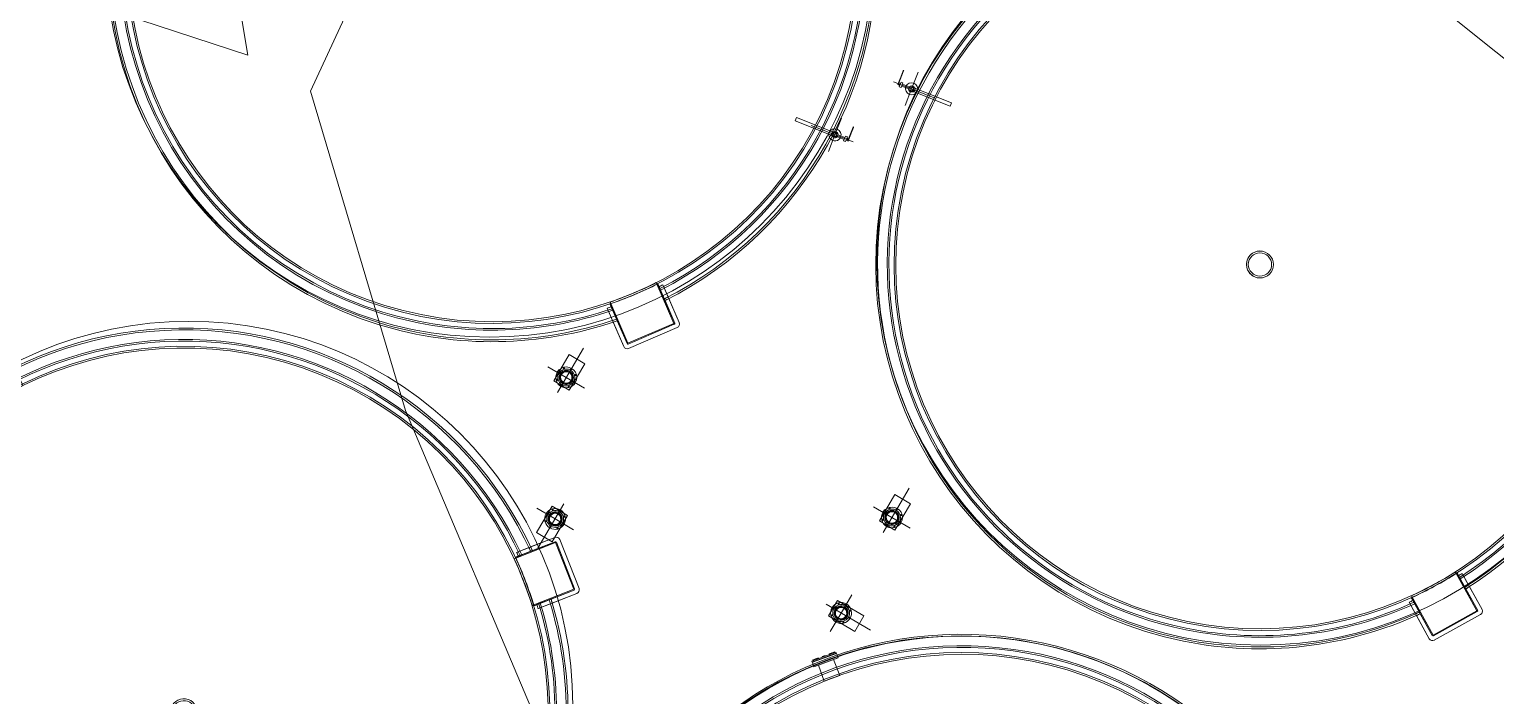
# Model space of a CAD drawing. Header units: metres. Extents: x -207 to 292, y -187 to 169.
# Drawn here: x -36 to -16.34, y -5.9 to 3.03 of the extents above; entities that cross this region are included whole.
import ezdxf

# ---------------------------------------------------------------- set-up
doc = ezdxf.new("R2010")
doc.units = ezdxf.units.M
for name, color, linetype, lineweight in [('C-TOPO-MAJR', 7, 'Continuous', 35), ('C-TOPO-MINR', 7, 'Continuous', 9), ('EQUIPOS PIS', 7, 'Continuous', 9), ('P-SANR-FIXT', 7, 'Continuous', 9)]:
    doc.layers.add(name, color=color, linetype=linetype, lineweight=lineweight)
doc.layers.add('PR10-ARQ-PL-001-Emplazamiento-C-1_dwg', color=7, linetype='Continuous', lineweight=9, true_color=0x767676)

# ---------------------------------------------------------------- blocks, each defined once
blk = doc.blocks.new('M_Estanque-Terraza - M_Estanque-Terraza-2331352-PLANTA EMPLAZAMIENTO ACTUALIZADO')
at = {"layer": 'P-SANR-FIXT'}
for p, q in [((-4.04, -2.86), (-4.466, -3.222)), ((-4.466, -3.222), (-4.04, -2.86)), ((-4.04, -2.86), (-4.466, -3.222)), ((-4.466, -3.222), (-4.04, -2.86)), ((-4.415, -3.253), (-3.976, -2.879)), ((-4.415, -3.253), (-4.007, -2.906)), ((-4.007, -2.906), (-4.415, -3.253)), ((-4.415, -3.253), (-4.007, -2.906)), ((-4.007, -2.906), (-4.415, -3.253)), ((-3.95, -2.873), (-4.407, -3.262)), ((-4.407, -3.262), (-3.967, -2.887)), ((-4.04, -2.86), (-4.175, -2.975)), ((-4.175, -2.975), (-4.04, -2.86)), ((-4.044, -2.937), (-4.161, -3.037)), ((-3.974, -2.877), (-4.142, -3.021)), ((-4.142, -3.021), (-4.007, -2.906)), ((-4.007, -2.906), (-4.142, -3.021)), ((-4.142, -3.021), (-4.027, -2.922)), ((-4.194, -2.991), (-4.466, -3.222)), ((-4.466, -3.222), (-4.194, -2.991)), ((-4.161, -3.037), (-4.415, -3.253)), ((-4.161, -3.037), (-4.415, -3.253)), ((-4.415, -3.253), (-4.161, -3.037)), ((-4.471, -3.292), (-4.012, -3.832)), ((-4.012, -3.832), (-4.471, -3.292)), ((-4.471, -3.292), (-4.012, -3.832)), ((-4.012, -3.832), (-4.471, -3.292)), ((-4.471, -3.292), (-4.012, -3.832)), ((-4.012, -3.832), (-4.471, -3.292)), ((-3.981, -3.781), (-4.416, -3.27)), ((-4.416, -3.27), (-3.981, -3.781)), ((-3.981, -3.781), (-4.416, -3.27)), ((-4.416, -3.27), (-3.981, -3.781)), ((-4.416, -3.27), (-3.981, -3.781)), ((-3.981, -3.781), (-4.416, -3.27)), ((-4.416, -3.27), (-3.981, -3.781)), ((-3.981, -3.781), (-4.416, -3.27)), ((-3.972, -3.773), (-4.407, -3.262)), ((-4.407, -3.262), (-3.972, -3.773)), ((3.617, -3.281), (3.462, -3.441)), ((3.617, -3.281), (3.462, -3.441)), ((3.541, -3.362), (3.617, -3.281)), ((3.779, -3.443), (3.617, -3.281)), ((-3.972, -3.773), (-3.519, -3.388)), ((-3.536, -3.402), (-3.972, -3.773)), ((-3.529, -3.412), (-3.964, -3.783)), ((-3.56, -3.439), (-3.964, -3.783)), ((-3.964, -3.783), (-3.56, -3.439)), ((-3.56, -3.439), (-3.964, -3.783)), ((-3.964, -3.783), (-3.56, -3.439)), ((-3.941, -3.837), (-3.521, -3.479)), ((-3.521, -3.479), (-3.941, -3.837)), ((-3.941, -3.837), (-3.521, -3.479)), ((-3.521, -3.479), (-3.941, -3.837)), ((-3.714, -3.57), (-3.597, -3.47)), ((-3.695, -3.554), (-3.527, -3.411)), ((-3.695, -3.554), (-3.56, -3.439)), ((-3.56, -3.439), (-3.695, -3.554)), ((-3.58, -3.455), (-3.695, -3.554)), ((-3.656, -3.594), (-3.521, -3.479)), ((-3.521, -3.479), (-3.656, -3.594)), ((3.462, -3.441), (3.541, -3.362)), ((3.462, -3.441), (3.63, -3.597)), ((3.826, -3.397), (3.586, -3.645)), ((3.826, -3.397), (3.586, -3.645)), ((3.779, -3.443), (3.63, -3.597)), ((3.779, -3.443), (3.63, -3.597)), ((3.87, -3.441), (3.631, -3.688)), ((3.87, -3.441), (3.631, -3.688)), ((3.634, -3.691), (3.872, -3.444)), ((3.634, -3.691), (3.872, -3.444)), ((3.882, -3.453), (3.644, -3.699)), ((3.882, -3.453), (3.644, -3.699)), ((3.826, -3.397), (3.779, -3.443)), ((3.839, -3.497), (3.816, -3.521)), ((3.839, -3.497), (3.816, -3.521)), ((3.816, -3.521), (3.824, -3.529)), ((3.816, -3.521), (3.824, -3.529)), ((3.843, -3.492), (3.82, -3.517)), ((3.843, -3.492), (3.82, -3.517)), ((3.824, -3.529), (3.847, -3.504)), ((3.824, -3.529), (3.847, -3.504)), ((3.87, -3.441), (3.826, -3.397)), ((3.828, -3.525), (3.851, -3.5)), ((3.828, -3.525), (3.851, -3.5)), ((3.857, -3.478), (3.843, -3.492)), ((3.843, -3.492), (3.851, -3.5)), ((3.851, -3.5), (3.843, -3.492)), ((3.851, -3.5), (3.843, -3.492)), ((3.851, -3.5), (3.865, -3.486)), ((3.871, -3.464), (3.857, -3.478)), ((3.865, -3.486), (3.879, -3.471)), ((3.879, -3.471), (3.871, -3.464)), ((3.882, -3.453), (3.872, -3.444)), ((-3.964, -3.783), (-3.714, -3.57)), ((-3.714, -3.57), (-3.964, -3.783)), ((-3.964, -3.783), (-3.714, -3.57)), ((-3.941, -3.837), (-3.675, -3.61)), ((-3.675, -3.61), (-3.941, -3.837)), ((3.63, -3.597), (3.586, -3.645)), ((3.586, -3.645), (3.631, -3.688)), ((3.634, -3.691), (3.644, -3.699)), ((3.668, -3.674), (3.654, -3.689)), ((3.654, -3.689), (3.662, -3.696)), ((3.662, -3.696), (3.676, -3.682)), ((3.682, -3.66), (3.668, -3.674)), ((3.676, -3.682), (3.69, -3.668)), ((3.705, -3.635), (3.682, -3.66)), ((3.705, -3.635), (3.682, -3.66)), ((3.69, -3.668), (3.682, -3.66)), ((3.682, -3.66), (3.69, -3.668)), ((3.682, -3.66), (3.69, -3.668)), ((3.709, -3.631), (3.686, -3.656)), ((3.709, -3.631), (3.686, -3.656)), ((3.69, -3.668), (3.713, -3.643)), ((3.69, -3.668), (3.713, -3.643)), ((3.694, -3.663), (3.717, -3.639)), ((3.694, -3.663), (3.717, -3.639)), ((3.717, -3.639), (3.709, -3.631)), ((3.717, -3.639), (3.709, -3.631)), ((3.776, -3.562), (3.749, -3.591)), ((3.776, -3.562), (3.749, -3.591)), ((3.776, -3.562), (3.749, -3.591)), ((3.776, -3.562), (3.749, -3.591)), ((3.749, -3.591), (3.757, -3.598)), ((3.749, -3.591), (3.757, -3.598)), ((3.757, -3.598), (3.784, -3.569)), ((3.757, -3.598), (3.784, -3.569)), ((3.757, -3.598), (3.784, -3.569)), ((3.757, -3.598), (3.784, -3.569)), ((3.784, -3.569), (3.776, -3.562)), ((3.784, -3.569), (3.776, -3.562))]:
    blk.add_line(p, q, dxfattribs=at)
at = {"layer": 'P-SANR-FIXT', "flags": 128}
for points in [[(-3.976, -2.879), (-3.983, -2.885), (-3.991, -2.892), (-3.999, -2.898), (-4.006, -2.905), (-4.014, -2.911), (-4.021, -2.918), (-4.029, -2.924), (-4.037, -2.931), (-4.044, -2.937)], [(-4.027, -2.922), (-4.022, -2.918), (-4.016, -2.913), (-4.011, -2.909), (-4.006, -2.904), (-4.001, -2.9), (-3.995, -2.895), (-3.99, -2.891), (-3.985, -2.886), (-3.979, -2.882), (-3.974, -2.877)], [(-3.967, -2.887), (-3.962, -2.882), (-3.956, -2.878), (-3.95, -2.873)], [(-3.597, -3.47), (-3.59, -3.464), (-3.582, -3.457), (-3.574, -3.451), (-3.567, -3.444), (-3.559, -3.438), (-3.552, -3.431), (-3.544, -3.425), (-3.536, -3.418), (-3.529, -3.412)], [(-3.527, -3.411), (-3.533, -3.415), (-3.538, -3.42), (-3.543, -3.424), (-3.548, -3.429), (-3.554, -3.433), (-3.559, -3.438), (-3.564, -3.442), (-3.569, -3.446), (-3.575, -3.451), (-3.58, -3.455)], [(-3.519, -3.388), (-3.525, -3.392), (-3.53, -3.397), (-3.536, -3.402)]]:
    blk.add_lwpolyline(points, dxfattribs=at)
at = {"layer": 'P-SANR-FIXT'}
for centre, radius, start, end in [((0, 0), 5.152, 0, 180), ((0, 0), 5.152, 0, 180), ((0, 0), 5.127, 360, 180), ((0, 0), 5.127, 360, 180), ((0, 0), 4.998, 360, 180), ((0, 0), 4.976, 360, 180), ((0, 0), 4.906, 0, 180), ((0, 0), 4.883, 0, 180), ((0, 0), 5.152, 180, 216.1202), ((0, 0), 5.152, 180, 216.1202), ((0, 0), 5.127, 180, 216.0991), ((0, 0), 5.127, 180, 216.0991), ((0, 0), 4.998, 180, 215.9878), ((0, 0), 4.976, 180, 215.9675), ((0, 0), 4.906, 180, 0), ((0, 0), 4.883, 180, 0), ((0, 0), 5.152, 223.8638, 0), ((0, 0), 5.152, 223.8638, 0), ((0, 0), 5.127, 223.8805, 0), ((0, 0), 5.127, 223.8805, 0), ((0, 0), 4.998, 223.9693, 0), ((0, 0), 4.976, 223.9856, 360), ((0, 0), 0.181, 360, 180), ((0, 0), 0.181, 0, 180), ((0, 0), 0.181, 180, 360), ((0, 0), 0.181, 180, 0), ((0, 0), 0.156, 0, 180), ((0, 0), 0.156, 0, 180), ((0, 0), 0.156, 180, 0), ((0, 0), 0.156, 180, 0), ((0, 0), 4.95, 215.2893, 215.9444), ((0, 0), 4.95, 215.2893, 215.9444), ((0, 0), 4.95, 215.2893, 215.9444), ((0, 0), 4.95, 215.2893, 215.9444), ((0, 0), 4.95, 215.2893, 215.9444), ((0, 0), 4.95, 215.2893, 215.9444), ((0, 0), 4.908, 215.9062, 224.0344), ((0.035, 0.026), 4.95, 215.9127, 216.052), ((0, 0), 4.884, 216.0253, 223.911), ((0, 0), 5.152, 215.4908, 216.1202), ((0, 0), 5.152, 215.4908, 216.1202), ((0, 0), 5.127, 215.4667, 216.0991), ((0, 0), 5.127, 215.4667, 216.0991), ((-4.433, -3.26), 0.05, 130.4267, 220.4267), ((-4.433, -3.26), 0.05, 130.4267, 220.4267), ((-4.433, -3.26), 0.05, 130.4267, 220.4267), ((-4.433, -3.26), 0.05, 130.4267, 220.4267), ((-4.433, -3.26), 0.05, 130.4267, 220.4267), ((-4.433, -3.26), 0.05, 130.4267, 220.4267), ((-4.407, -3.262), 0.012, 130.4267, 220.4267), ((-4.407, -3.262), 0.012, 130.4267, 220.4267), ((-4.407, -3.262), 0.012, 130.4267, 220.4267), ((-4.407, -3.262), 0.012, 130.4267, 220.4267), ((-4.407, -3.262), 0.012, 130.4267, 220.4267), ((-4.407, -3.262), 0.012, 130.4267, 220.4267), ((-4.407, -3.262), 0.012, 130.4267, 220.4267), ((-4.407, -3.262), 0.012, 130.4267, 220.4267), ((0, 0), 4.95, 224.0039, 224.6583), ((0, 0), 4.95, 224.0039, 224.6583), ((0, 0), 4.95, 224.0039, 224.6583), ((0, 0), 4.95, 224.0039, 224.6583), ((0, 0), 4.95, 224.0039, 224.6583), ((0, 0), 4.95, 224.0039, 224.6583), ((0.035, 0.026), 4.95, 223.8331, 223.9723), ((0, 0), 5.152, 223.8638, 224.4924), ((0, 0), 5.152, 223.8638, 224.4924), ((0, 0), 5.127, 223.8805, 224.5122), ((0, 0), 5.127, 223.8805, 224.5122), ((-3.974, -3.799), 0.05, 220.4267, 310.4267), ((-3.974, -3.799), 0.05, 220.4267, 310.4267), ((-3.974, -3.799), 0.05, 220.4267, 310.4267), ((-3.974, -3.799), 0.05, 220.4267, 310.4267), ((-3.974, -3.799), 0.05, 220.4267, 310.4267), ((-3.974, -3.799), 0.05, 220.4267, 310.4267), ((-3.972, -3.773), 0.012, 220.4267, 310.4267), ((-3.972, -3.773), 0.012, 220.4267, 310.4267), ((-3.972, -3.773), 0.012, 220.4267, 310.4267), ((-3.972, -3.773), 0.012, 220.4267, 310.4267), ((-3.972, -3.773), 0.012, 220.4267, 310.4267), ((-3.972, -3.773), 0.012, 220.4267, 310.4267), ((-3.972, -3.773), 0.012, 220.4267, 310.4267), ((-3.972, -3.773), 0.012, 220.4267, 310.4267)]:
    blk.add_arc(centre, radius, start, end, dxfattribs=at)
for major_axis, ratio, start_param, end_param in [((-2.955, 3.944), 0.99567, 1.554548, 1.55699), ((-2.956, 3.945), 0.995671, 1.693392, 1.695831)]:
    blk.add_ellipse((0.001, 0.001), major_axis=major_axis, ratio=ratio, start_param=start_param, end_param=end_param, dxfattribs=at)
blk = doc.blocks.new('M_Tuberia Alimentación-02 - M_Tuberia Alimentación-02-2155587-PLANTA EMPLAZAMIENTO ACTUALIZADO')
at = {"layer": 'P-SANR-FIXT'}
for p, q in [((0, 0), (0, 0.239)), ((-0.19, 0.19), (-0.193, 0.19)), ((-0.193, 0.19), (-0.193, 0.186)), ((-0.193, 0.19), (-0.193, 0.183)), ((-0.193, 0), (-0.193, 0.186)), ((-0.193, 0.183), (-0.193, -0.006)), ((-0.193, 0.183), (-0.19, 0.183)), ((-0.193, 0), (-0.193, -0.014)), ((-0.193, 0), (-0.19, 0)), ((-0.19, 0.183), (-0.19, 0.19)), ((-0.19, 0.186), (-0.19, 0.19)), ((-0.19, 0.186), (-0.19, 0)), ((-0.19, -0.006), (-0.19, 0.183)), ((-0.165, 0.014), (-0.19, 0.014)), ((-0.19, 0.014), (-0.19, 0)), ((-0.19, -0.014), (-0.19, 0)), ((-0.19, 0), (-0.19, -0.014)), ((-0.138, 0.034), (-0.165, 0.034)), ((-0.165, 0), (-0.165, 0.034)), ((-0.165, 0), (-0.165, 0.014)), ((-0.165, -0.014), (-0.165, 0)), ((-0.165, -0.034), (-0.165, 0)), ((-0.138, 0), (-0.138, 0.034)), ((-0.041, 0.014), (-0.138, 0.014)), ((-0.138, 0), (-0.138, 0.014)), ((-0.138, -0.034), (-0.138, 0)), ((-0.138, -0.014), (-0.138, 0)), ((-0.041, 0), (-0.041, 0.014)), ((-0.041, -0.014), (-0.041, 0)), ((0.047, 0.026), (0.042, 0.026)), ((0.047, 0), (0.047, 0.026)), ((0.566, 0.025), (0.047, 0.025)), ((0.047, 0), (0.047, 0.025)), ((0.047, -0.026), (0.047, 0)), ((0.566, 0), (0.566, 0.025)), ((-0.262, 0), (0.341, 0)), ((-0.193, -0.006), (-0.19, -0.006)), ((-0.193, -0.014), (-0.19, -0.014)), ((-0.19, -0.014), (-0.165, -0.014)), ((-0.165, -0.034), (-0.138, -0.034)), ((-0.138, -0.014), (-0.041, -0.014)), ((0, 0), (0, -0.239)), ((0.042, -0.026), (0.047, -0.026)), ((0.047, -0.025), (0.047, 0)), ((0.047, -0.025), (0.566, -0.025)), ((0.566, -0.025), (0.566, 0))]:
    blk.add_line(p, q, dxfattribs=at)
at = {"layer": 'P-SANR-FIXT', "flags": 128}
for points in [[(0.042, 0.026), (0.04, 0.026), (0.039, 0.026), (0.037, 0.026), (0.035, 0.026), (0.034, 0.026), (0.032, 0.026), (0.03, 0.026), (0.029, 0.026), (0.027, 0.026), (0.026, 0.026), (0.024, 0.026), (0.023, 0.026), (0.021, 0.026), (0.02, 0.026), (0.018, 0.026), (0.017, 0.026), (0.016, 0.026), (0.014, 0.026), (0.013, 0.026), (0.012, 0.026), (0.011, 0.026), (0.01, 0.026), (0.009, 0.026), (0.008, 0.026), (0.007, 0.026), (0.006, 0.026), (0.005, 0.026), (0.004, 0.026), (0.004, 0.026), (0.003, 0.026), (0.002, 0.026), (0.002, 0.026), (0.001, 0.026), (0.001, 0.026), (0.001, 0.026), (0, 0.026), (0, 0.026), (0, 0.026), (0, 0.026)], [(0, -0.026), (0, -0.026), (0, -0.026), (0, -0.026), (0.001, -0.026), (0.001, -0.026), (0.001, -0.026), (0.002, -0.026), (0.002, -0.026), (0.003, -0.026), (0.003, -0.026), (0.004, -0.026), (0.005, -0.026), (0.006, -0.026), (0.006, -0.026), (0.007, -0.026), (0.008, -0.026), (0.009, -0.026), (0.01, -0.026), (0.012, -0.026), (0.013, -0.026), (0.014, -0.026), (0.015, -0.026), (0.017, -0.026), (0.018, -0.026), (0.019, -0.026), (0.021, -0.026), (0.022, -0.026), (0.024, -0.026), (0.025, -0.026), (0.027, -0.026), (0.028, -0.026), (0.03, -0.026), (0.032, -0.026), (0.033, -0.026), (0.035, -0.026), (0.037, -0.026), (0.038, -0.026), (0.04, -0.026), (0.042, -0.026), (0.042, -0.026)]]:
    blk.add_lwpolyline(points, dxfattribs=at)
at = {"layer": 'P-SANR-FIXT'}
for radius, start, end in [(0.0814, 360, 180), (0.0814, 360, 180), (0.0814, 360, 180), (0.0814, 360, 180), (0.0814, 180, 360), (0.0814, 180, 360), (0.0814, 180, 360), (0.0814, 180, 360), (0.0411, 0, 180), (0.0411, 360, 180), (0.0411, 360, 180), (0.0411, 360, 180), (0.0411, 360, 180), (0.0411, 360, 180), (0.0411, 180, 0), (0.0411, 180, 360), (0.0411, 180, 360), (0.0411, 180, 360), (0.0411, 180, 360), (0.0411, 180, 360), (0.0264, 0, 180), (0.0264, 180, 0), (0.025, 0, 180), (0.025, 360, 180), (0.025, 180, 0), (0.025, 180, 360)]:
    blk.add_arc((0, 0), radius, start, end, dxfattribs=at)
blk = doc.blocks.new('M_Tuberia Alimentación-02 - M_Tuberia Alimentación-02-2167664-PLANTA EMPLAZAMIENTO ACTUALIZADO')
at = {"layer": 'P-SANR-FIXT'}
for p, q in [((0, 0), (0, 0.239)), ((-0.262, 0), (0.341, 0)), ((-0.19, 0.014), (-0.193, 0.014)), ((-0.193, 0.014), (-0.193, 0)), ((-0.193, 0.006), (-0.193, -0.183)), ((-0.19, 0.006), (-0.193, 0.006)), ((-0.19, 0), (-0.19, 0.014)), ((-0.165, 0.014), (-0.19, 0.014)), ((-0.19, 0.014), (-0.19, 0)), ((-0.19, -0.183), (-0.19, 0.006)), ((-0.19, 0), (-0.19, -0.014)), ((-0.138, 0.034), (-0.165, 0.034)), ((-0.165, 0), (-0.165, 0.034)), ((-0.165, 0), (-0.165, 0.014)), ((-0.165, -0.014), (-0.165, 0)), ((-0.165, -0.034), (-0.165, 0)), ((-0.138, 0), (-0.138, 0.034)), ((-0.041, 0.014), (-0.138, 0.014)), ((-0.138, 0), (-0.138, 0.014)), ((-0.138, -0.034), (-0.138, 0)), ((-0.138, -0.014), (-0.138, 0)), ((-0.041, 0), (-0.041, 0.014)), ((-0.041, -0.014), (-0.041, 0)), ((0, 0), (0, -0.239)), ((0.047, 0.026), (0.042, 0.026)), ((0.047, 0), (0.047, 0.026)), ((0.566, 0.025), (0.047, 0.025)), ((0.047, 0), (0.047, 0.025)), ((0.047, -0.026), (0.047, 0)), ((0.047, -0.025), (0.047, 0)), ((0.566, 0), (0.566, 0.025)), ((0.566, -0.025), (0.566, 0)), ((-0.193, -0.186), (-0.193, 0)), ((-0.19, 0), (-0.193, 0)), ((-0.193, -0.183), (-0.193, -0.19)), ((-0.19, -0.183), (-0.193, -0.183)), ((-0.193, -0.186), (-0.193, -0.19)), ((-0.193, -0.19), (-0.19, -0.19)), ((-0.19, 0), (-0.19, -0.186)), ((-0.19, -0.014), (-0.165, -0.014)), ((-0.19, -0.19), (-0.19, -0.183)), ((-0.19, -0.19), (-0.19, -0.186)), ((-0.165, -0.034), (-0.138, -0.034)), ((-0.138, -0.014), (-0.041, -0.014)), ((0.042, -0.026), (0.047, -0.026)), ((0.047, -0.025), (0.566, -0.025))]:
    blk.add_line(p, q, dxfattribs=at)
at = {"layer": 'P-SANR-FIXT', "flags": 128}
for points in [[(0.042, 0.026), (0.04, 0.026), (0.039, 0.026), (0.037, 0.026), (0.035, 0.026), (0.034, 0.026), (0.032, 0.026), (0.03, 0.026), (0.029, 0.026), (0.027, 0.026), (0.026, 0.026), (0.024, 0.026), (0.023, 0.026), (0.021, 0.026), (0.02, 0.026), (0.018, 0.026), (0.017, 0.026), (0.016, 0.026), (0.014, 0.026), (0.013, 0.026), (0.012, 0.026), (0.011, 0.026), (0.01, 0.026), (0.009, 0.026), (0.008, 0.026), (0.007, 0.026), (0.006, 0.026), (0.005, 0.026), (0.004, 0.026), (0.004, 0.026), (0.003, 0.026), (0.002, 0.026), (0.002, 0.026), (0.001, 0.026), (0.001, 0.026), (0.001, 0.026), (0, 0.026), (0, 0.026), (0, 0.026), (0, 0.026)], [(0, -0.026), (0, -0.026), (0, -0.026), (0, -0.026), (0.001, -0.026), (0.001, -0.026), (0.001, -0.026), (0.002, -0.026), (0.002, -0.026), (0.003, -0.026), (0.003, -0.026), (0.004, -0.026), (0.005, -0.026), (0.006, -0.026), (0.006, -0.026), (0.007, -0.026), (0.008, -0.026), (0.009, -0.026), (0.01, -0.026), (0.012, -0.026), (0.013, -0.026), (0.014, -0.026), (0.015, -0.026), (0.017, -0.026), (0.018, -0.026), (0.019, -0.026), (0.021, -0.026), (0.022, -0.026), (0.024, -0.026), (0.025, -0.026), (0.027, -0.026), (0.028, -0.026), (0.03, -0.026), (0.032, -0.026), (0.033, -0.026), (0.035, -0.026), (0.037, -0.026), (0.038, -0.026), (0.04, -0.026), (0.042, -0.026), (0.042, -0.026)]]:
    blk.add_lwpolyline(points, dxfattribs=at)
at = {"layer": 'P-SANR-FIXT'}
for radius, start, end in [(0.0814, 360, 180), (0.0814, 360, 180), (0.0814, 360, 180), (0.0814, 360, 180), (0.0814, 180, 360), (0.0814, 180, 360), (0.0814, 180, 360), (0.0814, 180, 360), (0.0411, 0, 180), (0.0411, 360, 180), (0.0411, 360, 180), (0.0411, 360, 180), (0.0411, 360, 180), (0.0411, 360, 180), (0.0411, 180, 0), (0.0411, 180, 360), (0.0411, 180, 360), (0.0411, 180, 360), (0.0411, 180, 360), (0.0411, 180, 360), (0.0264, 0, 180), (0.025, 0, 180), (0.025, 360, 180), (0.025, 180, 0), (0.025, 180, 360), (0.0264, 180, 360)]:
    blk.add_arc((0, 0), radius, start, end, dxfattribs=at)
blk = doc.blocks.new('M_Conexión Tubería 01 - M_Conexión Tubería 01-2148525-PLANTA EMPLAZAMIENTO ACTUALIZADO')
at = {"layer": 'P-SANR-FIXT'}
for p, q in [((0, 0.456), (0, -0.234)), ((-0.121, 0.285), (-0.122, -0.125)), ((-0.122, -0.125), (-0.121, 0.285)), ((-0.121, 0.285), (-0.122, -0.125)), ((-0.122, -0.125), (-0.121, 0.285)), ((0.121, 0.284), (-0.121, 0.285)), ((-0.121, 0.285), (0.121, 0.284)), ((0.121, 0.284), (-0.121, 0.285)), ((-0.121, 0.285), (0.121, 0.284)), ((0.12, -0.126), (0.121, 0.284)), ((0.121, 0.284), (0.12, -0.126)), ((0.12, -0.126), (0.121, 0.284)), ((0.121, 0.284), (0.12, -0.126)), ((-0.285, 0), (0, 0)), ((-0.122, -0.125), (0.12, -0.126)), ((0.12, -0.126), (-0.122, -0.125)), ((-0.122, -0.125), (0.12, -0.126)), ((0.12, -0.126), (-0.122, -0.125)), ((0.285, 0), (0, 0))]:
    blk.add_line(p, q, dxfattribs=at)
for centre, radius, start, end in [((0, 0), 0.14, 0, 180), ((0, 0), 0.14, 0, 180), ((0, 0), 0.14, 0, 180), ((0, 0), 0.14, 0, 180), ((0, 0), 0.14, 0, 180), ((0, 0), 0.14, 0, 180), ((0, 0), 0.14, 180, 0), ((0, 0), 0.14, 180, 0), ((0, 0), 0.14, 180, 0), ((0, 0), 0.14, 180, 0), ((0, 0), 0.14, 180, 0), ((0, 0), 0.14, 180, 0), ((-0.127, 0), 0.008, 90, 270), ((-0.127, 0), 0.008, 90, 270), ((-0.127, 0), 0.008, 90, 270), ((-0.127, 0), 0.008, 90, 270), ((-0.127, 0), 0.005, 90, 270), ((-0.127, 0), 0.005, 90, 270), ((-0.127, 0), 0.008, 270, 90), ((-0.127, 0), 0.008, 270, 90), ((-0.127, 0), 0.008, 270, 90), ((-0.127, 0), 0.008, 270, 90), ((-0.127, 0), 0.005, 270, 90), ((-0.127, 0), 0.005, 270, 90), ((0, 0), 0.113, 0, 180), ((0, 0), 0.113, 0, 180), ((0, 0), 0.113, 180, 0), ((0, 0), 0.113, 180, 0), ((-0.09, 0.09), 0.008, 45, 225), ((-0.09, 0.09), 0.008, 45, 225), ((-0.09, 0.09), 0.008, 45, 225), ((-0.09, 0.09), 0.008, 45, 225), ((-0.09, 0.09), 0.008, 225, 45), ((-0.09, 0.09), 0.008, 225, 45), ((-0.09, 0.09), 0.008, 225, 45), ((-0.09, 0.09), 0.008, 225, 45), ((-0.09, 0.09), 0.005, 45, 225), ((-0.09, 0.09), 0.005, 45, 225), ((0, 0), 0.0951, 0, 180), ((0, 0), 0.0951, 0, 180), ((0, 0), 0.0951, 180, 0), ((0, 0), 0.0951, 180, 0), ((-0.09, 0.09), 0.005, 225, 45), ((-0.09, 0.09), 0.005, 225, 45), ((0, 0), 0.0851, 360, 180), ((0, 0), 0.0851, 360, 180), ((0, 0), 0.0851, 0, 180), ((0, 0), 0.0851, 0, 180), ((0, 0), 0.0851, 0, 180), ((0, 0), 0.0851, 0, 180), ((0, 0), 0.0851, 180, 360), ((0, 0), 0.0851, 180, 360), ((0, 0), 0.0851, 180, 360), ((0, 0), 0.0851, 180, 360), ((0, 0), 0.0851, 180, 0), ((0, 0), 0.0851, 180, 360), ((0, 0), 0.0816, 360, 180), ((0, 0), 0.0816, 0, 180), ((0, 0), 0.0816, 180, 360), ((0, 0), 0.0816, 180, 0), ((0, 0), 0.0766, 0, 180), ((0, 0), 0.0766, 360, 180), ((0, 0), 0.0766, 0, 180), ((0, 0), 0.0766, 360, 180), ((0, 0), 0.0766, 0, 180), ((0, 0), 0.0766, 360, 180), ((0, 0), 0.0766, 360, 180), ((0, 0), 0.0766, 0, 180), ((0, 0), 0.0766, 180, 360), ((0, 0), 0.0766, 180, 360), ((0, 0), 0.0766, 180, 360), ((0, 0), 0.0766, 180, 360), ((0, 0), 0.0766, 180, 360), ((0, 0), 0.0766, 180, 360), ((0, 0), 0.0766, 180, 360), ((0, 0), 0.0766, 180, 360), ((0, 0.127), 0.008, 0, 180), ((0, 0.127), 0.008, 0, 180), ((0, 0.127), 0.008, 0, 180), ((0, 0.127), 0.008, 0, 180), ((0, 0.127), 0.008, 180, 360), ((0, 0.127), 0.008, 180, 0), ((0, 0.127), 0.008, 180, 0), ((0, 0.127), 0.008, 180, 0), ((0, 0.127), 0.005, 0, 180), ((0, 0.127), 0.005, 0, 180), ((0, 0.127), 0.005, 0, 180), ((0, 0.127), 0.005, 0, 180), ((0, 0.127), 0.005, 0, 180), ((0, 0.127), 0.005, 0, 180), ((0, 0.127), 0.005, 180, 0), ((0, 0.127), 0.005, 180, 0), ((0, 0.127), 0.005, 180, 0), ((0, 0.127), 0.005, 180, 0), ((0, 0.127), 0.005, 180, 360), ((0, 0.127), 0.005, 180, 0), ((0.09, 0.09), 0.008, 135, 315), ((0.09, 0.09), 0.008, 135, 315), ((0.09, 0.09), 0.008, 135, 315), ((0.09, 0.09), 0.008, 135, 315), ((0.09, 0.09), 0.008, 315, 135), ((0.09, 0.09), 0.008, 315, 135), ((0.09, 0.09), 0.008, 315, 135), ((0.09, 0.09), 0.008, 315, 135), ((0.09, 0.09), 0.005, 135, 315), ((0.09, 0.09), 0.005, 135, 315), ((0.09, 0.09), 0.005, 315, 135), ((0.09, 0.09), 0.005, 315, 135), ((0.127, 0), 0.008, 90, 270), ((0.127, 0), 0.008, 90, 270), ((0.127, 0), 0.008, 90, 270), ((0.127, 0), 0.008, 90, 270), ((0.127, 0), 0.005, 90, 270), ((0.127, 0), 0.005, 90, 270), ((0.127, 0), 0.008, 270, 90), ((0.127, 0), 0.008, 270, 90), ((0.127, 0), 0.008, 270, 90), ((0.127, 0), 0.008, 270, 90), ((0.127, 0), 0.005, 270, 90), ((0.127, 0), 0.005, 270, 90), ((-0.09, -0.09), 0.008, 135, 315), ((-0.09, -0.09), 0.008, 135, 315), ((-0.09, -0.09), 0.008, 135, 315), ((-0.09, -0.09), 0.008, 135, 315), ((-0.09, -0.09), 0.008, 315, 135), ((-0.09, -0.09), 0.008, 315, 135), ((-0.09, -0.09), 0.008, 315, 135), ((-0.09, -0.09), 0.008, 315, 135), ((-0.09, -0.09), 0.005, 135, 315), ((-0.09, -0.09), 0.005, 135, 315), ((-0.09, -0.09), 0.005, 315, 135), ((-0.09, -0.09), 0.005, 315, 135), ((0, -0.127), 0.008, 360, 180), ((0, -0.127), 0.008, 0, 180), ((0, -0.127), 0.008, 360, 180), ((0, -0.127), 0.008, 0, 180), ((0, -0.127), 0.008, 180, 360), ((0, -0.127), 0.008, 180, 360), ((0, -0.127), 0.008, 180, 360), ((0, -0.127), 0.008, 180, 360), ((0, -0.127), 0.005, 360, 180), ((0, -0.127), 0.005, 0, 180), ((0, -0.127), 0.005, 180, 360), ((0, -0.127), 0.005, 180, 360), ((0.09, -0.09), 0.008, 45, 225), ((0.09, -0.09), 0.008, 45, 225), ((0.09, -0.09), 0.008, 45, 225), ((0.09, -0.09), 0.008, 45, 225), ((0.09, -0.09), 0.008, 225, 45), ((0.09, -0.09), 0.008, 225, 45), ((0.09, -0.09), 0.008, 225, 45), ((0.09, -0.09), 0.008, 225, 45), ((0.09, -0.09), 0.005, 45, 225), ((0.09, -0.09), 0.005, 45, 225), ((0.09, -0.09), 0.005, 225, 45), ((0.09, -0.09), 0.005, 225, 45)]:
    blk.add_arc(centre, radius, start, end, dxfattribs=at)
blk = doc.blocks.new('YADRAN_LASQUEMAS_ARQ_MO_002_TERRAZAS_rvt-1-PLANTA EMPLAZAMIENTO ACTUALIZADO')
at = {"layer": 'P-SANR-FIXT', "lineweight": 9}
for name, p, rotation in [('M_Estanque-Terraza - M_Estanque-Terraza-2331352-PLANTA EMPLAZAMIENTO ACTUALIZADO', (-29.798, 3.995), 72.88020417694379), ('M_Estanque-Terraza - M_Estanque-Terraza-2331352-PLANTA EMPLAZAMIENTO ACTUALIZADO', (-19.502, -0.122), 78.54031501031002), ('M_Tuberia Alimentación-02 - M_Tuberia Alimentación-02-2155587-PLANTA EMPLAZAMIENTO ACTUALIZADO', (-24.173, 2.232), 338.4099999999991), ('M_Tuberia Alimentación-02 - M_Tuberia Alimentación-02-2167664-PLANTA EMPLAZAMIENTO ACTUALIZADO', (-25.201, 1.617), 158.409999999999), ('M_Estanque-Terraza - M_Estanque-Terraza-2331352-PLANTA EMPLAZAMIENTO ACTUALIZADO', (-33.932, -6.125), 161.0051743834256), ('M_Conexión Tubería 01 - M_Conexión Tubería 01-2148525-PLANTA EMPLAZAMIENTO ACTUALIZADO', (-28.804, -1.636), 329.5924839873563), ('M_Conexión Tubería 01 - M_Conexión Tubería 01-2148525-PLANTA EMPLAZAMIENTO ACTUALIZADO', (-24.437, -3.513), 329.5924839873563), ('M_Conexión Tubería 01 - M_Conexión Tubería 01-2148525-PLANTA EMPLAZAMIENTO ACTUALIZADO', (-28.954, -3.533), 149.5924839873561), ('M_Estanque-Terraza - M_Estanque-Terraza-2331352-PLANTA EMPLAZAMIENTO ACTUALIZADO', (-23.503, -10.231), 154.3771250521), ('M_Conexión Tubería 01 - M_Conexión Tubería 01-2148525-PLANTA EMPLAZAMIENTO ACTUALIZADO', (-25.119, -4.794), 239.592483987356)]:
    blk.add_blockref(name, p, dxfattribs=dict(at, rotation=rotation))
blk = doc.blocks.new('PR10-ARQ-PL-001-Emplazamiento-C-1_dwg-674643-PLANTA EMPLAZAMIENTO ACTUALIZADO')
at = {"layer": 'C-TOPO-MAJR', "color": 1, "lineweight": 9, "true_color": 0xff0000, "flags": 128}
blk.add_lwpolyline([(-27.268, -10.821), (-30.958, -2.078), (-32.235, 2.203), (-31.693, 3.37), (-30.91, 4.948), (-30.889, 5.004), (-31.124, 5.448), (-31.83, 5.764), (-33.942, 6.71), (-36.721, 7.826)], dxfattribs=at)
at = {"layer": 'C-TOPO-MINR', "color": 9, "true_color": 0xc0c0c0, "flags": 128}
for points in [[(-13.704, 0.625), (-17.937, 4.005)], [(-33.923, 7.771), (-33.074, 2.686), (-36.442, 3.788)]]:
    blk.add_lwpolyline(points, dxfattribs=at)
at = {"layer": 'EQUIPOS PIS'}
for centre in [(-29.833, 4.051), (-19.493, -0.078), (-33.864, -6.031), (-23.51, -10.248)]:
    blk.add_circle(centre, 5.147, dxfattribs=at)

msp = doc.modelspace()

# ---------------------------------------------------------------- linework, layer by layer
at = {"layer": 'C-TOPO-MAJR', "color": 1, "lineweight": 9, "true_color": 0xff0000, "flags": 128}
msp.add_lwpolyline([(-27.268, -10.821), (-30.958, -2.078), (-32.235, 2.203), (-31.693, 3.37), (-30.91, 4.948), (-30.889, 5.004), (-31.124, 5.448), (-31.83, 5.764), (-33.942, 6.71), (-36.721, 7.826)], dxfattribs=at)
at = {"layer": 'C-TOPO-MINR', "color": 9, "true_color": 0xc0c0c0, "flags": 128}
for points in [[(-36.442, 3.788), (-33.074, 2.686), (-33.923, 7.771)], [(-17.937, 4.005), (-13.704, 0.625)]]:
    msp.add_lwpolyline(points, dxfattribs=at)

# ---------------------------------------------------------------- block references
at = {"lineweight": 5}
msp.add_blockref('YADRAN_LASQUEMAS_ARQ_MO_002_TERRAZAS_rvt-1-PLANTA EMPLAZAMIENTO ACTUALIZADO', (0, 0), dxfattribs=at)
at = {"layer": 'PR10-ARQ-PL-001-Emplazamiento-C-1_dwg', "color": 7}
msp.add_blockref('PR10-ARQ-PL-001-Emplazamiento-C-1_dwg-674643-PLANTA EMPLAZAMIENTO ACTUALIZADO', (0, 0), dxfattribs=at)

doc.saveas('drawing.dxf')
